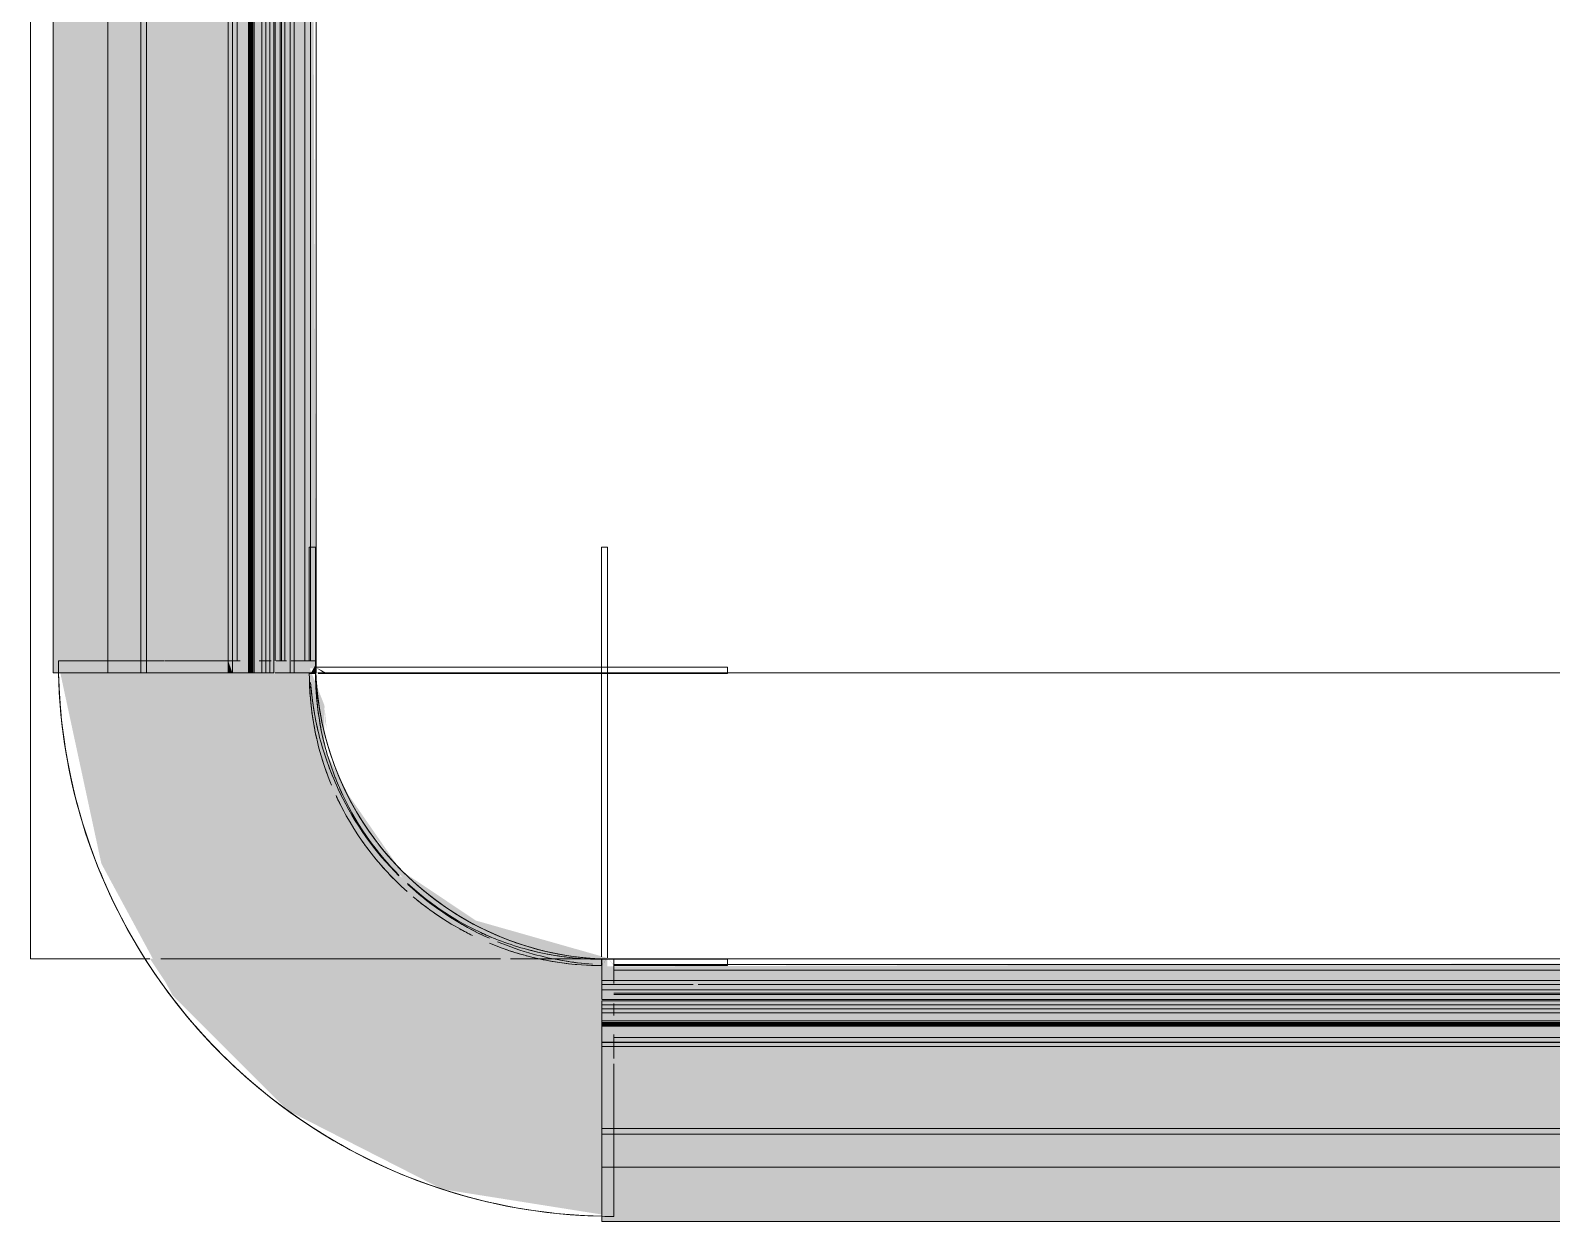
# Model space of a CAD drawing. Header units: millimetres. Extents: x -22227 to 20164, y 15335 to 61747.
# Drawn here: x -14608.5 to -14342.4, y 57720.1 to 57928.5 of the extents above; entities that cross this region are included whole.
import ezdxf

# ---------------------------------------------------------------- set-up
doc = ezdxf.new("R2010")
doc.units = ezdxf.units.MM
doc.layers.add('A-GENM', color=7, linetype='Continuous', lineweight=5)
doc.layers.add('A-WALL', color=7, linetype='Continuous', lineweight=9)

# ---------------------------------------------------------------- blocks, each defined once
blk = doc.blocks.new('AK-SGS-M3-A_rvt-1-MẶT BẰNG BỐ TRÍ THIẾT BỊ')
at = {"layer": 'A-WALL', "color": 253, "true_color": 0xaaaaaa}
for p, q in [((-14608.52, 58116.94), (-14608.52, 57816.08)), ((-14608.52, 57816.08), (-14608.52, 57766.08)), ((-14008.91, 57816.08), (-14558.2, 57816.08)), ((-14608.52, 57766.08), (-14587.62, 57766.08))]:
    blk.add_line(p, q, dxfattribs=at)
at = {"layer": 'A-WALL', "color": 254, "true_color": 0xcccccc}
for p, q in [((-14608.52, 58116.94), (-14608.52, 57816.08)), ((-14608.52, 57766.08), (-14608.52, 57816.08)), ((-14080.59, 57816.08), (-14486.52, 57816.08)), ((-14608.52, 57766.08), (-14587.62, 57766.08))]:
    blk.add_line(p, q, dxfattribs=at)
at = {"layer": 'A-WALL', "color": 254, "true_color": 0xd6d6d6}
for p, q in [((-14558.52, 57817.67), (-14558.52, 58070.84)), ((-14506.92, 57766.08), (-14060.19, 57766.08))]:
    blk.add_line(p, q, dxfattribs=at)
at = {"layer": 'A-WALL', "color": 254, "true_color": 0xeaeaea}
for p, q in [((-14558.52, 57817.67), (-14558.52, 58070.84)), ((-14506.92, 57766.08), (-14060.19, 57766.08))]:
    blk.add_line(p, q, dxfattribs=at)
at = {"layer": 'A-WALL', "color": 254, "true_color": 0xdadada}
for p, q in [((-14508.28, 57816.08), (-14558.2, 57816.08)), ((-14493.07, 57816.08), (-14507.52, 57816.08)), ((-14486.52, 57816.08), (-14491.67, 57816.08))]:
    blk.add_line(p, q, dxfattribs=at)
at = {"layer": 'A-WALL', "color": 9, "true_color": 0xc6c6c6}
for p, q in [((-14585.7, 57766.08), (-14526.25, 57766.08)), ((-14524.52, 57766.08), (-14508.52, 57766.08))]:
    blk.add_line(p, q, dxfattribs=at)
at = {"layer": 'A-WALL', "color": 254, "true_color": 0xe2e2e2}
for p, q in [((-14585.7, 57766.08), (-14569.97, 57766.08)), ((-14569.27, 57766.08), (-14564.54, 57766.08)), ((-14564, 57766.08), (-14557.75, 57766.08)), ((-14556.2, 57766.08), (-14553.89, 57766.08)), ((-14551.29, 57766.08), (-14541.73, 57766.08)), ((-14541.51, 57766.08), (-14538.95, 57766.08)), ((-14537.74, 57766.08), (-14527.82, 57766.08)), ((-14519.82, 57766.08), (-14514.65, 57766.08))]:
    blk.add_line(p, q, dxfattribs=at)
at = {"layer": 'A-WALL', "color": 254, "true_color": 0xe7e7e7}
blk.add_line((-14514.05, 57766.08), (-14511.95, 57766.08), dxfattribs=at)
blk = doc.blocks.new('AK_BoGocTrong - Thanh nhôm C có chân-1883604-MẶT BẰNG BỐ TRÍ THIẾT BỊ')
at = {"layer": 'A-GENM', "true_color": 0xf0f0f0, "transparency": 33554534}
for points in [[(0, -449.93), (45, -448.33), (43.4, 0), (0, 0), (0, -7.78), (0, -447.83)], [(31.35, -446.04), (32.79, -449.93), (34.85, -449.93), (33.55, 0), (31.35, 0), (31.35, -427.34)], [(35.15, -449.93), (38.61, -449.93), (37.82, 0), (35.15, 0), (35.15, -447.83)]]:
    blk.add_hatch(color=7, dxfattribs=at).paths.add_polyline_path(points)
at = {"layer": 'A-GENM', "color": 9, "true_color": 0xc6c6c6}
blk.add_line((0, -449.93), (0, 0), dxfattribs=at)
at = {"layer": 'A-GENM', "color": 254, "true_color": 0xe6e6e6}
for p, q in [((9.54, 0), (2.08, 0)), ((11.71, 0), (9.54, 0)), ((16.21, 0), (13.7, 0)), ((22.64, 0), (16.38, 0)), ((30.79, 0), (24.41, 0)), ((43.62, 0), (41.34, 0)), ((34.5, -2.1), (34.5, -447.83)), ((45, -2.1), (45, -16.84)), ((45, -2.1), (45, -16.84)), ((45, -18.18), (45, -22)), ((45, -18.18), (45, -22))]:
    blk.add_line(p, q, dxfattribs=at)
at = {"layer": 'A-GENM', "color": 254, "true_color": 0xe0e0e0}
for p, q in [((2.1, 0), (11.65, 0)), ((13.69, 0), (22.5, 0)), ((24.39, 0), (27.59, 0)), ((28.53, 0), (30.72, 0)), ((36.04, 0), (38.06, 0)), ((9.54, -2.1), (9.54, -447.83)), ((30.61, -2.1), (30.61, -447.83)), ((31.35, -2.1), (31.35, -447.83)), ((35.15, -2.1), (35.15, -447.83)), ((38.61, -447.83), (38.61, -2.1)), ((45, -16.84), (45, -2.1)), ((45, -22), (45, -18.18)), ((45, -22), (45, -427.93)), ((45, -22), (45, -427.93))]:
    blk.add_line(p, q, dxfattribs=at)
at = {"layer": 'A-GENM', "color": 254, "true_color": 0xeaeaea}
for p, q in [((9.54, 0), (9.54, -2.1)), ((30.61, 0), (31.35, 0)), ((30.61, 0), (30.61, -2.1)), ((31.35, 0), (31.35, -2.1)), ((34.83, 0), (35.15, 0)), ((35.15, 0), (35.15, -2.1)), ((35.74, 0), (37.91, 0)), ((38.14, 0), (35.74, 0)), ((38.61, -2.1), (38.61, 0)), ((45, 0), (46, 0)), ((34.17, -447.83), (34.17, -2.1)), ((37.91, -2.1), (37.91, -447.83))]:
    blk.add_line(p, q, dxfattribs=at)
at = {"layer": 'A-GENM', "color": 7, "true_color": 0xeeeeee}
for p, q in [((34.85, 0), (34.17, 0)), ((34.85, 0), (34.85, -2.1)), ((46, 0), (44.82, 0))]:
    blk.add_line(p, q, dxfattribs=at)
at = {"layer": 'A-GENM', "color": 7, "true_color": 0xededed}
for p, q in [((34.17, -2.1), (34.17, 0)), ((37.91, 0), (37.91, -2.1)), ((45, 0), (46, 0)), ((46, 0), (45, 0))]:
    blk.add_line(p, q, dxfattribs=at)
at = {"layer": 'A-GENM', "color": 7, "true_color": 0xececec}
for p, q in [((34.5, 0), (34.83, 0)), ((34.5, 0), (34.5, -2.1)), ((37.91, 0), (35.74, 0)), ((38.61, 0), (37.91, 0)), ((34.85, -2.1), (34.85, -447.83))]:
    blk.add_line(p, q, dxfattribs=at)
at = {"layer": 'A-GENM', "color": 254, "true_color": 0xd6d6d6}
for p, q in [((41.7, 0), (45, 0)), ((45, -427.93), (45, -22))]:
    blk.add_line(p, q, dxfattribs=at)
at = {"layer": 'A-GENM', "color": 254, "true_color": 0xe7e7e7}
blk.add_line((46, -1.6), (46, -448.33), dxfattribs=at)
blk.add_line((46, -1.6), (46, -448.33), dxfattribs=at)
at = {"layer": 'A-GENM', "color": 254, "true_color": 0xe2e2e2}
blk.add_line((46, -1.6), (46, -448.33), dxfattribs=at)
blk = doc.blocks.new('AK_BoGocTrongTran - Thanh nhôm C có chân-1883607-MẶT BẰNG BỐ TRÍ THIẾT BỊ')
at = {"layer": 'A-GENM', "true_color": 0xf0f0f0, "transparency": 33554534}
for points in [[(0, -449.93), (9.54, -449.93), (9.54, 0), (0, 0), (0, -378.49)], [(9.54, -449.93), (46, -449.13), (44.65, 0), (9.54, 0), (9.54, -378.49)], [(30.61, -449.93), (34.17, -449.93), (34.17, 0), (30.61, 0), (30.61, -378.49)], [(34.5, -449.93), (37.91, -449.93), (37.91, 0), (34.5, 0), (34.5, -378.49)]]:
    blk.add_hatch(color=7, dxfattribs=at).paths.add_polyline_path(points)
at = {"layer": 'A-GENM', "color": 253, "true_color": 0xaaaaaa}
for p, q in [((0, 0), (9.54, 0)), ((0, 0), (0, -449.93)), ((30.6, 0), (9.54, 0)), ((9.54, -449.93), (9.54, 0)), ((30.61, 0), (34.17, 0)), ((30.61, -449.93), (30.61, 0)), ((34.17, 0), (34.85, 0)), ((34.17, 0), (34.17, -449.93)), ((34.85, 0), (37.91, 0)), ((34.85, -449.93), (34.85, 0)), ((37.91, 0), (38.61, 0)), ((37.91, -449.93), (37.91, 0)), ((38.61, 0), (38.61, -449.93)), ((44.82, 0), (38.86, 0)), ((46, -449.93), (46, 0)), ((46, -447.45), (46, 0)), ((46, -447.45), (46, 0))]:
    blk.add_line(p, q, dxfattribs=at)
at = {"layer": 'A-GENM', "color": 9, "true_color": 0xc6c6c6}
for p, q in [((0, 0), (22.5, 0)), ((22.75, 0), (27.59, 0)), ((28.53, 0), (30.72, 0)), ((30.61, 0), (31.35, 0)), ((34.31, 0), (30.79, 0)), ((34.17, 0), (31.35, 0)), ((31.35, -449.93), (31.35, 0)), ((34.5, -449.93), (34.5, 0)), ((34.83, 0), (35.15, 0)), ((37.91, 0), (35.15, 0)), ((35.15, -449.93), (35.15, 0)), ((38.14, 0), (35.74, 0)), ((45, -447.83), (45, -2.1)), ((45, -447.83), (45, -2.1))]:
    blk.add_line(p, q, dxfattribs=at)
at = {"layer": 'A-GENM', "color": 254, "true_color": 0xd6d6d6}
for p, q in [((34.5, 0), (34.83, 0)), ((41.7, 0), (43.47, 0)), ((43.47, 0), (45, 0)), ((46, 0), (44.82, 0)), ((46, 0), (45, 0)), ((45, 0), (46, 0)), ((46, -449.93), (46, 0)), ((45, -2.1), (45, -447.83))]:
    blk.add_line(p, q, dxfattribs=at)
at = {"layer": 'A-GENM', "color": 254, "true_color": 0xe0e0e0}
for p, q in [((36.04, 0), (38.06, 0)), ((46, 0), (45, 0))]:
    blk.add_line(p, q, dxfattribs=at)
blk = doc.blocks.new('AK_NepV - AK_NepV-1883606-MẶT BẰNG BỐ TRÍ THIẾT BỊ')
at = {"layer": 'A-GENM', "color": 254, "true_color": 0xe6e6e6}
for p, q in [((-29.7, 449.93), (-28.7, 449.93)), ((-29.7, 449.93), (-29.7, 447.83)), ((-28.7, 449.93), (-22.5, 449.93)), ((-28.7, 449.93), (-28.7, 447.83)), ((-20.75, 449.93), (-17.64, 449.93)), ((-16.69, 449.93), (-14.39, 449.93)), ((-6.15, 449.93), (-5.29, 449.93)), ((-6.15, 449.91), (-6.15, 447.83)), ((-4.47, 449.93), (-4.47, 447.83)), ((-2.83, 449.93), (-2.83, 447.83)), ((-7.78, 447.83), (-7.78, 2.1)), ((-5.04, 447.83), (-5.04, 2.1)), ((-3.54, 447.83), (-3.54, 433.95)), ((-1, 447.83), (-1, 2.1)), ((-3.54, 433.09), (-3.54, 2.1))]:
    blk.add_line(p, q, dxfattribs=at)
at = {"layer": 'A-GENM', "color": 7, "true_color": 0xededed}
for p, q in [((-22.5, 449.93), (-28.7, 449.93)), ((-17.64, 449.93), (-20.75, 449.93)), ((-14.39, 449.93), (-16.69, 449.93)), ((-13.62, 449.93), (-13.62, 447.83)), ((-3.54, 449.93), (-3.54, 447.83))]:
    blk.add_line(p, q, dxfattribs=at)
at = {"layer": 'A-GENM', "color": 7, "true_color": 0xf0f0f0}
for p, q in [((-12.8, 449.93), (-13.62, 449.93)), ((-10.31, 449.93), (-10.31, 447.83)), ((-12.8, 447.83), (-12.8, 216.1)), ((-10.69, 447.83), (-10.69, 2.1)), ((-8.49, 447.83), (-8.49, 2.1))]:
    blk.add_line(p, q, dxfattribs=at)
at = {"layer": 'A-GENM', "color": 7, "true_color": 0xf1f1f1}
for p, q in [((-10.69, 449.93), (-10.69, 447.83)), ((-10.31, 449.93), (-8.49, 449.93)), ((-9.9, 449.93), (-9.9, 447.83)), ((-8.49, 449.93), (-8.49, 447.83)), ((-10.31, 447.83), (-10.31, 2.1)), ((-9.9, 447.83), (-9.9, 71.44))]:
    blk.add_line(p, q, dxfattribs=at)
at = {"layer": 'A-GENM', "color": 7, "true_color": 0xeeeeee}
for p, q in [((-10.39, 449.93), (-10.39, 447.83)), ((-4.47, 449.93), (-5.04, 449.93))]:
    blk.add_line(p, q, dxfattribs=at)
at = {"layer": 'A-GENM', "color": 7, "true_color": 0xececec}
for p, q in [((-7.78, 449.93), (-7.78, 447.83)), ((-10.39, 447.83), (-10.39, 2.1)), ((0, 447.83), (0, 433.09)), ((0, 431.75), (0, 427.93))]:
    blk.add_line(p, q, dxfattribs=at)
at = {"layer": 'A-GENM', "color": 254, "true_color": 0xeaeaea}
for p, q in [((-5.29, 449.93), (-4.47, 449.93)), ((-2.83, 449.93), (-1, 449.93)), ((-1, 449.93), (0, 449.93)), ((-13.62, 447.83), (-13.62, 2.1)), ((0, 427.93), (0, 22))]:
    blk.add_line(p, q, dxfattribs=at)
at = {"layer": 'A-GENM', "color": 254, "true_color": 0xd6d6d6}
for p, q in [((-29.7, 447.83), (-29.7, 2.1)), ((-28.7, 447.83), (-28.7, 2.1)), ((-6.15, 447.83), (-6.15, 2.1)), ((-5.29, 447.83), (-5.29, 2.1)), ((-4.47, 447.83), (-4.47, 2.1)), ((-2.83, 447.83), (-2.83, 2.1)), ((-1, 447.83), (-1, 2.1))]:
    blk.add_line(p, q, dxfattribs=at)
at = {"layer": 'A-GENM', "color": 7, "true_color": 0xf3f3f3}
for p, q in [((0, 433.09), (0, 447.83)), ((0, 427.93), (0, 431.75))]:
    blk.add_line(p, q, dxfattribs=at)
at = {"layer": 'A-GENM', "color": 7, "true_color": 0xf2f2f2}
blk.add_line((0, 22), (0, 427.93), dxfattribs=at)
blk = doc.blocks.new('AK_ThanhNoiGocVuong - Thanh nhôm trục góc ngoài-1881820-MẶT BẰNG BỐ TRÍ THIẾT BỊ')
at = {"layer": 'A-GENM', "true_color": 0xf0f0f0, "transparency": 33554534}
for points in [[(51.1, 0.03), (49.78, 1.1), (51.1, 0)], [(51.1, 0), (50, 0), (44.3, -21.96), (35.36, -35.36), (17.96, -46.43), (24.64, -43.81), (38.54, -32.53), (47.25, -19.33), (50.97, -0.67)], [(0, -47.9), (-1.1, -50), (0, -48.46)]]:
    blk.add_hatch(color=7, dxfattribs=at).paths.add_polyline_path(points)
at = {"layer": 'A-GENM', "color": 253, "true_color": 0xaaaaaa}
for p, q in [((-1.1, 22.1), (-1.1, -49.78)), ((0, 22.1), (-1.1, 22.1)), ((0, -49.56), (0, 22.1)), ((49.78, 1.1), (-22.1, 1.1)), ((-22.1, 1.1), (-22.1, 0)), ((-22.1, 0), (49.56, 0))]:
    blk.add_line(p, q, dxfattribs=at)
at = {"layer": 'A-GENM', "color": 254, "true_color": 0xdcdcdc}
for p, q in [((-1.1, 1.1), (-1.1, 22.1)), ((-1.1, 22.1), (0, 22.1)), ((-22.1, 0), (-22.1, 1.1)), ((-22.1, 1.1), (-1.1, 1.1)), ((-1.1, 0), (-20.59, 0)), ((-1.1, -49.78), (-1.1, 0.32))]:
    blk.add_line(p, q, dxfattribs=at)
at = {"layer": 'A-GENM', "color": 254, "true_color": 0xe8e8e8}
for p, q in [((0, 22.1), (0, 1.1)), ((-0.1, 1.1), (49.78, 1.1)), ((49.56, 0), (-0.1, 0)), ((0, 0.34), (0, -48.8))]:
    blk.add_line(p, q, dxfattribs=at)
at = {"layer": 'A-GENM', "color": 254, "true_color": 0xd6d6d6}
for p, q in [((51.1, 22.1), (50, 22.1)), ((50, 22.1), (50, 2.2)), ((51.1, 2.2), (51.1, 22.1)), ((51.1, 0), (50, 0)), ((-2.2, -50), (-22.1, -50)), ((-22.1, -50), (-22.1, -51.1)), ((0, -50), (0, -51.1)), ((-20.59, -51.1), (-2.2, -51.1))]:
    blk.add_line(p, q, dxfattribs=at)
at = {"layer": 'A-GENM', "color": 7, "true_color": 0xf2f2f2}
for p, q in [((50, 2.2), (50, 22.1)), ((50, 22.1), (51.1, 22.1))]:
    blk.add_line(p, q, dxfattribs=at)
at = {"layer": 'A-GENM', "color": 7, "true_color": 0xf6f6f6}
blk.add_line((51.1, 22.1), (51.1, 2.2), dxfattribs=at)
at = {"layer": 'A-GENM', "color": 254, "true_color": 0xe6e6e6}
blk.add_line((-20.59, 0), (-22.1, 0), dxfattribs=at)
at = {"layer": 'A-GENM', "color": 7, "true_color": 0xf4f4f4}
for p, q in [((50, 0), (51.1, 0)), ((0, -51.1), (0, -50))]:
    blk.add_line(p, q, dxfattribs=at)
at = {"layer": 'A-GENM', "color": 7, "true_color": 0xf3f3f3}
for p, q in [((-22.1, -51.1), (-22.1, -50)), ((-22.1, -50), (-2.2, -50))]:
    blk.add_line(p, q, dxfattribs=at)
at = {"layer": 'A-GENM', "color": 9, "true_color": 0xc6c6c6}
blk.add_line((-22.1, -51.1), (-20.59, -51.1), dxfattribs=at)
at = {"layer": 'A-GENM', "color": 7, "true_color": 0xf7f7f7}
blk.add_line((-2.2, -51.1), (-22.1, -51.1), dxfattribs=at)
at = {"layer": 'A-GENM', "color": 9, "true_color": 0xc6c6c6}
for radius, start, end in [(50, 348.4507, 0), (51.1, 337.5, 344.5167), (50, 317.2636, 337.2732), (51.1, 319.8885, 333.0841), (51.1, 294.7114, 318.2996), (51.1, 285.5016, 292.5), (50, 270, 281.4944)]:
    blk.add_arc((0, 0), radius, start, end, dxfattribs=at)
at = {"layer": 'A-GENM', "color": 254, "true_color": 0xd6d6d6}
for start, end in [(344.5167, 0), (270, 285.5016)]:
    blk.add_arc((0, 0), 51.1, start, end, dxfattribs=at)
at = {"layer": 'A-GENM', "color": 254, "true_color": 0xe6e6e6}
blk.add_arc((0, 0), 51.1, 349.6623, 0, dxfattribs=at)
at = {"layer": 'A-GENM', "color": 7, "true_color": 0xf0f0f0}
for start, end in [(350.3081, 359.1196), (325.6797, 328.617), (317.6008, 325.1927), (270, 279.6919)]:
    blk.add_arc((0, 0), 50, start, end, dxfattribs=at)
at = {"layer": 'A-GENM', "color": 253, "true_color": 0xaaaaaa}
for start, end in [(337.5, 348.4507), (293.8944, 315), (281.4944, 291.3819)]:
    blk.add_arc((0, 0), 50, start, end, dxfattribs=at)
at = {"layer": 'A-GENM', "color": 7, "true_color": 0xededed}
for radius, start, end in [(50, 345.2897, 350.3081), (51.1, 345.0845, 349.6623), (50, 335.0287, 338.2517), (51.1, 330.9893, 333.7913), (51.1, 324.0319, 329.8124), (51.1, 320.6167, 323.4281), (51.1, 304.7731, 315), (50, 305.6903, 313.4709), (51.1, 294.9713, 300), (51.1, 271.1024, 283.012), (50, 279.6919, 284.5061)]:
    blk.add_arc((0, 0), radius, start, end, dxfattribs=at)
at = {"layer": 'A-GENM', "color": 254, "true_color": 0xe8e8e8}
for radius, start, end in [(51.1, 339.9713, 344.4638), (50, 291.1317, 294.9713), (51.1, 286.7359, 290.0287)]:
    blk.add_arc((0, 0), radius, start, end, dxfattribs=at)
blk = doc.blocks.new('AK_BoGocTrongTran - Thanh nhôm C có chân-V41-MẶT BẰNG BỐ TRÍ THIẾT BỊ')
at = {"layer": 'A-GENM', "true_color": 0xf0f0f0, "transparency": 33554534}
for points in [[(9.54, -300.86), (9.54, 0), (0, 0), (0, -300.86)], [(9.54, -300.86), (46, -300.06), (44.82, 0), (9.54, 0), (9.54, -280.37)], [(30.61, -300.86), (34.17, -300.86), (34.17, 0), (30.61, 0), (30.61, -280.37)], [(34.5, -300.86), (37.91, -300.86), (37.91, 0), (34.5, 0), (34.5, -280.37)], [(34.17, -300.86), (34.85, -300.86), (34.17, -280.37)], [(37.91, -300.86), (38.61, -300.86), (37.91, -280.37)]]:
    blk.add_hatch(color=7, dxfattribs=at).paths.add_polyline_path(points)
at = {"layer": 'A-GENM', "color": 253, "true_color": 0xaaaaaa}
for p, q in [((0, 0), (9.54, 0)), ((0, 0), (0, -300.86)), ((9.54, -300.86), (9.54, 0)), ((30.61, -300.86), (30.61, -46.1)), ((34.17, -46.1), (34.17, -300.86)), ((34.85, -300.86), (34.85, -46.1)), ((37.91, -300.86), (37.91, -46.1)), ((38.61, -46.1), (38.61, -300.86)), ((46, -300.86), (46, -46.1)), ((46, -300.86), (46, -46.1)), ((46, -300.86), (46, -46.1)), ((9.54, -300.86), (0, -300.86)), ((9.54, -300.86), (30.6, -300.86)), ((34.17, -300.86), (30.61, -300.86)), ((34.85, -300.86), (34.17, -300.86)), ((37.91, -300.86), (34.85, -300.86)), ((38.61, -300.86), (37.91, -300.86)), ((40.64, -300.86), (44.82, -300.86))]:
    blk.add_line(p, q, dxfattribs=at)
at = {"layer": 'A-GENM', "color": 254, "true_color": 0xd6d6d6}
for p, q in [((0, 0), (30.72, 0)), ((30.61, 0), (31.35, 0)), ((34.31, 0), (30.79, 0)), ((34.17, 0), (31.35, 0)), ((31.35, -46.1), (31.35, 0)), ((34.5, -46.1), (34.5, 0)), ((34.83, 0), (35.15, 0)), ((37.91, 0), (35.15, 0)), ((35.15, -46.1), (35.15, 0)), ((38.14, 0), (35.74, 0)), ((38.97, 0), (40.83, 0)), ((41.7, 0), (45, 0)), ((46, 0), (45, 0)), ((45, -46.1), (45, 0)), ((45, 0), (46, 0)), ((45, -46.1), (45, 0)), ((45, -46.1), (45, -298.76)), ((46, -300.86), (46, -46.1)), ((34.83, -300.86), (34.5, -300.86)), ((43.47, -300.86), (41.7, -300.86)), ((44.82, -300.86), (46, -300.86)), ((45, -300.86), (46, -300.86)), ((46, -300.86), (45, -300.86))]:
    blk.add_line(p, q, dxfattribs=at)
at = {"layer": 'A-GENM', "color": 9, "true_color": 0xc6c6c6}
for p, q in [((30.6, 0), (9.54, 0)), ((30.61, 0), (34.17, 0)), ((30.61, -46.1), (30.61, 0)), ((34.17, 0), (34.85, 0)), ((34.17, 0), (34.17, -46.1)), ((34.85, 0), (37.91, 0)), ((34.85, -46.1), (34.85, 0)), ((37.91, 0), (38.61, 0)), ((37.91, -46.1), (37.91, 0)), ((38.61, 0), (38.61, -46.1)), ((46, 0), (40.64, 0)), ((46, -46.1), (46, 0)), ((46, -46.1), (46, 0)), ((46, -46.1), (46, 0)), ((31.35, -300.86), (31.35, -46.1)), ((34.5, -300.86), (34.5, -46.1)), ((35.15, -300.86), (35.15, -46.1)), ((45, -298.76), (45, -46.1)), ((45, -298.76), (45, -46.1)), ((22.5, -300.86), (0, -300.86)), ((30.72, -300.86), (22.69, -300.86)), ((31.35, -300.86), (30.61, -300.86)), ((30.79, -300.86), (34.31, -300.86)), ((31.35, -300.86), (34.17, -300.86)), ((35.15, -300.86), (34.83, -300.86)), ((35.15, -300.86), (37.91, -300.86)), ((35.74, -300.86), (38.14, -300.86))]:
    blk.add_line(p, q, dxfattribs=at)
at = {"layer": 'A-GENM', "color": 254, "true_color": 0xe0e0e0}
for p, q in [((31.82, 0), (34.43, 0)), ((34.5, 0), (34.83, 0)), ((36.04, 0), (38.06, 0)), ((46, 0), (45, 0)), ((45, 0), (45, -46.1)), ((46, -46.1), (46, 0)), ((38.06, -300.86), (36.04, -300.86)), ((40.83, -300.86), (38.97, -300.86)), ((45, -300.86), (43.47, -300.86)), ((45, -300.86), (46, -300.86))]:
    blk.add_line(p, q, dxfattribs=at)
blk = doc.blocks.new('AK_BoGocTrong - Thanh nhôm C có chân-V42-MẶT BẰNG BỐ TRÍ THIẾT BỊ')
at = {"layer": 'A-GENM', "true_color": 0xf0f0f0, "transparency": 33554534}
for points in [[(12.34, -300.86), (45, -299.26), (43.19, -298.76), (38.61, -298.76), (40.52, -46.1), (45, -46.1), (43.37, 0), (0, -0.1), (1.78, -46.1), (30.61, -48.01), (30.11, -298.76), (0.9, -298.76), (2.08, -300.86), (12.29, -300.86)], [(34.5, -300.86), (34.85, -300.86), (34.17, 0), (31.35, -1.12), (32.82, -300.86), (34.17, -300.86)], [(37.43, -300.86), (38.61, -300.86), (37.91, 0), (35.15, -0.83), (35.74, -300.86)], [(30.61, -300.86), (31.35, -300.86), (30.61, -298.76)], [(45.9, -300.86), (46, -299.26), (45.09, -300.86)], [(45.9, -300.86), (46, -299.26), (45.09, -300.86)]]:
    blk.add_hatch(color=7, dxfattribs=at).paths.add_polyline_path(points)
h = blk.add_hatch(color=7, dxfattribs=at)
h.paths.add_polyline_path([(1.23, -300.86), (0.9, -298.76), (30.61, -298.76), (29.45, -46.1), (0, -46.1), (0.9, -300.86)])
h.paths.add_polyline_path([(38.92, -298.76), (44.8, -297.34), (43.37, -46.1), (38.61, -46.1), (38.61, -298.76)])
at = {"layer": 'A-GENM', "color": 7, "true_color": 0xececec}
for p, q in [((0, 0), (22.5, 0)), ((9.54, 0), (9.54, -2.07)), ((22.5, 0), (30.72, 0)), ((38.97, 0), (40.83, 0)), ((41.7, 0), (45, 0)), ((45, 0), (46, 0)), ((30.61, -1.18), (30.61, -12.64)), ((31.35, -1.12), (31.35, -13.21)), ((35.15, -0.83), (35.15, -16.16)), ((38.61, -20.7), (38.61, -2.23)), ((9.54, -6.38), (9.54, -14.56)), ((9.54, -15.61), (9.54, -33.88)), ((30.61, -16.07), (30.61, -25.69)), ((31.35, -16.71), (31.35, -24.6)), ((35.15, -20.8), (35.15, -45.8)), ((38.61, -46.1), (38.61, -23.35)), ((30.61, -27.58), (30.61, -36.5)), ((31.35, -26.98), (31.35, -46.1)), ((45, -34.41), (45, -42.37)), ((45, -34.41), (45, -42.37)), ((9.54, -35.23), (9.54, -39.33)), ((30.61, -37.22), (30.61, -46.1)), ((46, -36.56), (46, -46.1)), ((46, -36.56), (46, -46.1)), ((9.54, -39.82), (9.54, -42.74)), ((34.17, -298.76), (34.17, -46.1)), ((37.91, -46.1), (37.91, -298.76)), ((9.54, -298.76), (9.54, -300.86)), ((30.61, -298.76), (30.61, -300.86)), ((31.35, -298.76), (31.35, -300.86)), ((35.15, -298.76), (35.15, -300.86)), ((38.61, -300.86), (38.61, -298.76)), ((45, -300.86), (43.47, -300.86))]:
    blk.add_line(p, q, dxfattribs=at)
at = {"layer": 'A-GENM', "color": 7, "true_color": 0xededed}
for p, q in [((9.54, 0), (0, 0)), ((16.21, 0), (9.54, 0)), ((30.79, 0), (16.38, 0)), ((31.82, 0), (34.43, 0)), ((36.04, 0), (38.06, 0)), ((43.73, 0), (40.64, 0)), ((45, 0), (46, 0)), ((46, 0), (45, 0)), ((34.5, -0.88), (34.5, -15.65)), ((35.15, -16.16), (35.15, -18.75)), ((34.5, -19.77), (34.5, -44.94)), ((34.85, -46.1), (34.85, -298.76)), ((34.5, -298.76), (34.5, -300.86)), ((11.65, -300.86), (2.1, -300.86)), ((22.27, -300.86), (13.73, -300.86)), ((30.72, -300.86), (24.43, -300.86)), ((40.83, -300.86), (38.97, -300.86)), ((41.34, -300.86), (43.63, -300.86))]:
    blk.add_line(p, q, dxfattribs=at)
at = {"layer": 'A-GENM', "color": 254, "true_color": 0xe2e2e2}
for p, q in [((0, -2.26), (0, 0)), ((45, -278.86), (45, -46.1)), ((46, -46.1), (46, -299.26))]:
    blk.add_line(p, q, dxfattribs=at)
at = {"layer": 'A-GENM', "color": 7, "true_color": 0xeeeeee}
for p, q in [((30.61, 0), (31.35, 0)), ((34.17, 0), (31.82, 0)), ((31.82, 0), (34.17, 0)), ((34.31, 0), (32.03, 0)), ((34.85, 0), (34.17, 0)), ((34.5, 0), (34.83, 0)), ((34.83, 0), (35.15, 0)), ((37.91, 0), (35.74, 0)), ((35.74, 0), (37.91, 0)), ((38.14, 0), (35.74, 0)), ((38.61, 0), (37.91, 0)), ((46, 0), (44.82, 0)), ((34.17, -15.4), (34.17, -0.9)), ((34.85, -0.85), (34.85, -15.93)), ((37.91, -2.44), (37.91, -19.18)), ((34.17, -17.47), (34.17, -15.4)), ((34.5, -15.65), (34.5, -17.9)), ((34.85, -15.93), (34.85, -18.36)), ((34.17, -44.29), (34.17, -20.76)), ((34.85, -20.1), (34.85, -45.66)), ((37.91, -19.18), (37.91, -21.54)), ((37.91, -22.67), (37.91, -46.1)), ((34.17, -300.86), (34.17, -298.76)), ((34.85, -298.76), (34.85, -300.86)), ((37.91, -298.76), (37.91, -300.86)), ((2.08, -300.86), (9.54, -300.86)), ((9.54, -300.86), (11.71, -300.86)), ((13.74, -300.86), (16.21, -300.86)), ((16.38, -300.86), (22.38, -300.86)), ((24.45, -300.86), (30.79, -300.86)), ((31.35, -300.86), (30.61, -300.86)), ((34.17, -300.86), (34.85, -300.86)), ((34.83, -300.86), (34.5, -300.86)), ((35.15, -300.86), (34.83, -300.86)), ((37.91, -300.86), (35.74, -300.86)), ((35.74, -300.86), (37.91, -300.86)), ((35.74, -300.86), (38.14, -300.86)), ((38.06, -300.86), (36.04, -300.86)), ((37.91, -300.86), (38.61, -300.86)), ((40.64, -300.86), (41.34, -300.86)), ((44.82, -300.86), (46, -300.86)), ((46, -300.86), (45, -300.86)), ((45, -300.86), (46, -300.86)), ((46, -300.86), (45, -300.86))]:
    blk.add_line(p, q, dxfattribs=at)
at = {"layer": 'A-GENM', "color": 254, "true_color": 0xeaeaea}
for p, q in [((45, 0), (45, -34.41)), ((45, 0), (45, -34.41)), ((46, 0), (46, -36.56)), ((46, 0), (46, -36.56)), ((45, -42.37), (45, -34.41)), ((46, -36.56), (46, -46.1)), ((45, -42.37), (45, -46.1)), ((45, -42.37), (45, -46.1)), ((34.5, -46.1), (34.5, -298.76)), ((45, -280.37), (45, -298.76)), ((45, -280.37), (45, -298.76)), ((43.47, -300.86), (41.7, -300.86))]:
    blk.add_line(p, q, dxfattribs=at)
at = {"layer": 'A-GENM', "color": 254, "true_color": 0xe7e7e7}
for p, q in [((45, -34.41), (45, 0)), ((46, 0), (46, -36.56)), ((0, -5.55), (0, -2.26)), ((0, -10.89), (0, -5.6)), ((0, -18.02), (0, -10.98)), ((0, -26.54), (0, -18.11)), ((0, -45.8), (0, -26.69)), ((45, -46.1), (45, -42.37)), ((9.54, -46.1), (9.54, -298.76)), ((30.61, -46.1), (30.61, -298.76)), ((31.35, -46.1), (31.35, -298.76)), ((35.15, -46.1), (35.15, -298.76)), ((38.61, -298.76), (38.61, -46.1)), ((45, -46.1), (45, -278.86)), ((45, -46.1), (45, -278.86)), ((46, -46.1), (46, -299.26)), ((46, -46.1), (46, -299.26)), ((45, -298.76), (45, -280.37))]:
    blk.add_line(p, q, dxfattribs=at)
at = {"layer": 'A-GENM', "color": 254, "true_color": 0xdadada}
blk.add_line((0, -300.86), (0, -46.1), dxfattribs=at)
blk = doc.blocks.new('AK_MiengBoGocNgoai - Miếng bo góc ngoài-V43-MẶT BẰNG BỐ TRÍ THIẾT BỊ')
at = {"layer": 'A-GENM', "true_color": 0xf0f0f0, "transparency": 33554534}
h = blk.add_hatch(color=7, dxfattribs=at)
h.paths.add_polyline_path([(45, 52.2), (0.65, 50.45), (-0.1, 36.54), (-0.1, -29), (7.31, -24.06), (28.39, -1.1), (40.24, 22.16), (44.67, 50.1)])
h.paths.add_polyline_path([(-3.85, 28.99), (-5.59, 28.04), (-3.91, 28.77)])
h.paths.add_polyline_path([(-39.81, 0.93), (-47.17, 0), (-52.2, -2.71), (-52.2, -45), (-50.1, -43.82), (-49.08, -0.92), (-41.62, 0.57)])
h = blk.add_hatch(color=7, dxfattribs=at)
h.paths.add_polyline_path([(1, 52.2), (-0.22, 51.1), (0.97, 52.04)])
h.paths.add_polyline_path([(-3.91, 30.55), (-5.7, 28.04), (-4.62, 29.49)])
h.paths.add_polyline_path([(-38.39, 1.75), (-44.66, 1.06), (-39.41, 1.54)])
h = blk.add_hatch(color=7, dxfattribs=at)
h.paths.add_polyline_path([(-0.1, 49.5), (-1.6, 44.18), (-1.06, 44.66)])
h.paths.add_polyline_path([(-1.77, 38.29), (-2.82, 35.85), (-2.1, 36.62)])
h.paths.add_polyline_path([(-13.55, 16.28), (-16.15, 13.64), (-13.39, 16.37)])
h.paths.add_polyline_path([(-3.92, 30.7), (-4.88, 30.87), (-5.7, 28.04)])
h.paths.add_polyline_path([(-40.23, 1.94), (-44.44, 1.54), (-41.65, 1.66)])
h = blk.add_hatch(color=7, dxfattribs=at)
h.paths.add_polyline_path([(-1.95, 40.18), (-3.25, 35.85), (-2.1, 39.45)])
h.paths.add_polyline_path([(-13.55, 16.28), (-31.82, 3.62), (-24.32, 8.18), (-13.64, 16.15)])
h = blk.add_hatch(color=7, dxfattribs=at)
h.paths.add_polyline_path([(-11.46, 17.47), (-24.34, 8.06), (-12.24, 16.3)])
h.paths.add_polyline_path([(-0.1, 5.91), (-1.6, 33.75), (-7.68, 23.13), (-17.69, 11.31), (-36.7, 0.62), (-45.42, -0.19), (-50.1, -2.71), (-50.1, -44.67), (-16.75, -37.49), (-0.1, -27.08), (-0.1, 5.12)])
at = {"layer": 'A-GENM', "color": 7, "true_color": 0xeeeeee}
for p, q in [((1.53, 52.2), (0, 52.2)), ((-52.2, 0), (-52.2, -1.53))]:
    blk.add_line(p, q, dxfattribs=at)
at = {"layer": 'A-GENM', "color": 254, "true_color": 0xeaeaea}
for p, q in [((0, 52.2), (1, 52.2)), ((9.84, 52.2), (7.75, 52.2)), ((-52.2, -2.26), (-52.2, -4.25)), ((-52.2, -15.12), (-52.2, -17.36)), ((-52.2, -17.42), (-52.2, -22.5)), ((-52.2, -23.42), (-52.2, -26.34)), ((-52.2, -26.41), (-52.2, -33.35)), ((-52.2, -34.31), (-52.2, -45))]:
    blk.add_line(p, q, dxfattribs=at)
at = {"layer": 'A-GENM', "color": 254, "true_color": 0xd6d6d6}
for p, q in [((1, 52.2), (4.2, 52.2)), ((15.17, 52.2), (17.34, 52.2)), ((18.32, 52.2), (22.45, 52.2)), ((23, 52.2), (26.31, 52.2)), ((26.35, 52.2), (33.34, 52.2)), ((33.61, 52.2), (36.27, 52.2)), ((36.32, 52.2), (45, 52.2))]:
    blk.add_line(p, q, dxfattribs=at)
at = {"layer": 'A-GENM', "color": 254, "true_color": 0xe6e6e6}
for p, q in [((4.23, 52.2), (2.26, 52.2)), ((17.32, 52.2), (15.12, 52.2)), ((22.5, 52.2), (18.32, 52.2)), ((26.3, 52.2), (23.35, 52.2)), ((33.35, 52.2), (26.34, 52.2)), ((36.27, 52.2), (34.23, 52.2)), ((45, 52.2), (36.32, 52.2))]:
    blk.add_line(p, q, dxfattribs=at)
at = {"layer": 'A-GENM', "color": 254, "true_color": 0xe0e0e0}
blk.add_line((7.83, 52.2), (9.84, 52.2), dxfattribs=at)
at = {"layer": 'A-GENM', "color": 7, "true_color": 0xececec}
for p, q in [((-52.2, -1), (-52.2, 0)), ((-52.2, -5.21), (-52.2, -6.03)), ((-52.2, -7.75), (-52.2, -9.86))]:
    blk.add_line(p, q, dxfattribs=at)
at = {"layer": 'A-GENM', "color": 254, "true_color": 0xe7e7e7}
for p, q in [((-52.2, -2.5), (-52.2, -1)), ((-52.2, -6.89), (-52.2, -5.07)), ((-52.2, -9.86), (-52.2, -7.83))]:
    blk.add_line(p, q, dxfattribs=at)
at = {"layer": 'A-GENM', "color": 254, "true_color": 0xe2e2e2}
for p, q in [((-52.2, -4.21), (-52.2, -2.5)), ((-52.2, -17.37), (-52.2, -15.17)), ((-52.2, -22.45), (-52.2, -17.43)), ((-52.2, -26.35), (-52.2, -23)), ((-52.2, -33.34), (-52.2, -26.41)), ((-52.2, -45), (-52.2, -33.61))]:
    blk.add_line(p, q, dxfattribs=at)
at = {"layer": 'A-GENM', "color": 254, "true_color": 0xe6e6e6}
blk.add_arc((-52.2, 52.2), 97.2, 358.7415, 0, dxfattribs=at)
at = {"layer": 'A-GENM', "color": 254, "true_color": 0xd6d6d6}
for start, end in [(358.7415, 0), (324, 358.7415), (302.6568, 323.6214)]:
    blk.add_arc((-52.2, 52.2), 97.2, start, end, dxfattribs=at)
at = {"layer": 'A-GENM', "color": 254, "true_color": 0xdadada}
for radius, start, end in [(52.2, 348.1165, 357.522), (53.2, 337.5, 344.6247), (52.2, 315, 337.5), (53.2, 295.6803, 315), (52.2, 272.478, 281.8835), (53.2, 285.2576, 289.9499), (97.2, 271.2585, 302.6568)]:
    blk.add_arc((-52.2, 52.2), radius, start, end, dxfattribs=at)
at = {"layer": 'A-GENM', "color": 9, "true_color": 0xc6c6c6}
blk.add_arc((-52.2, 52.2), 97.2, 302.6568, 358.7415, dxfattribs=at)
at = {"layer": 'A-GENM', "color": 254, "true_color": 0xe2e2e2}
for radius, start, end in [(53.2, 346.5192, 353.8883), (53.2, 317.3346, 334.4409), (53.2, 289.9499, 292.5), (53.2, 274.0557, 283.4808), (97.2, 288, 302.6568), (97.2, 271.2585, 288), (97.2, 270, 271.2585)]:
    blk.add_arc((-52.2, 52.2), radius, start, end, dxfattribs=at)
at = {"layer": 'A-GENM', "color": 254, "true_color": 0xcccccc}
for start, end in [(337.5, 348.1165), (281.8835, 315)]:
    blk.add_arc((-52.2, 52.2), 52.2, start, end, dxfattribs=at)
at = {"layer": 'A-GENM', "color": 254, "true_color": 0xe0e0e0}
blk.add_arc((-52.2, 52.2), 97.2, 323.6214, 324, dxfattribs=at)
at = {"layer": 'A-GENM', "color": 254, "true_color": 0xeaeaea}
blk.add_arc((-52.2, 52.2), 97.2, 270, 271.2585, dxfattribs=at)
blk = doc.blocks.new('AK_MiengBoGocNgoai - Miếng bo góc ngoài-V44-MẶT BẰNG BỐ TRÍ THIẾT BỊ')
at = {"layer": 'A-GENM', "true_color": 0xf0f0f0, "transparency": 33554534}
blk.add_hatch(color=7, dxfattribs=at).paths.add_polyline_path([(45, -52.2), (-0.24, -51.01), (-6.77, -28.04), (-15.29, -15.29), (-20.23, -10.27), (-36.7, -1.56), (-44.44, -1.54), (-52.2, 1.53), (-52.2, 45), (-16.75, 37.49), (6.39, 24.98), (26.44, 4.93), (40.24, -22.16), (44.67, -50.1)])
at = {"layer": 'A-GENM', "color": 9, "true_color": 0xc6c6c6}
for p, q in [((-52.2, 45), (-52.2, 26.41)), ((-52.2, 26.34), (-52.2, 17.42)), ((-52.2, 17.36), (-52.2, 15.12)), ((-52.2, 4.25), (-52.2, 0)), ((0, -52.2), (4.23, -52.2)), ((15.12, -52.2), (17.32, -52.2)), ((18.32, -52.2), (26.3, -52.2)), ((26.34, -52.2), (36.27, -52.2)), ((36.32, -52.2), (45, -52.2))]:
    blk.add_line(p, q, dxfattribs=at)
at = {"layer": 'A-GENM', "color": 254, "true_color": 0xd6d6d6}
for p, q in [((-52.2, 33.61), (-52.2, 45)), ((-52.2, 26.41), (-52.2, 33.34)), ((-52.2, 23), (-52.2, 26.35)), ((-52.2, 17.43), (-52.2, 22.45)), ((-52.2, 15.17), (-52.2, 17.37)), ((-52.2, 15.12), (-52.2, 13.18)), ((-52.2, 9.86), (-52.2, 7.75)), ((-52.2, 6.03), (-52.2, 5.21)), ((-52.2, 2.5), (-52.2, 4.21)), ((4.2, -52.2), (1, -52.2)), ((7.75, -52.2), (9.84, -52.2)), ((13.18, -52.2), (15.12, -52.2)), ((17.34, -52.2), (15.17, -52.2)), ((22.45, -52.2), (18.32, -52.2)), ((26.31, -52.2), (23, -52.2)), ((33.34, -52.2), (26.35, -52.2)), ((36.27, -52.2), (33.61, -52.2)), ((45, -52.2), (36.32, -52.2))]:
    blk.add_line(p, q, dxfattribs=at)
at = {"layer": 'A-GENM', "color": 254, "true_color": 0xe0e0e0}
for p, q in [((-52.2, 7.83), (-52.2, 9.86)), ((-52.2, 5.07), (-52.2, 6.89)), ((-52.2, 1), (-52.2, 2.5)), ((-52.2, 0), (-52.2, 1)), ((1, -52.2), (0, -52.2)), ((9.84, -52.2), (7.83, -52.2))]:
    blk.add_line(p, q, dxfattribs=at)
at = {"layer": 'A-GENM', "color": 253, "true_color": 0xaaaaaa, "flags": 128}
blk.add_lwpolyline([(0, -52.2), (-0.04, -50.11), (-0.17, -48.03), (-0.38, -45.95), (-0.67, -43.88), (-1.04, -41.83), (-1.5, -39.79), (-2.03, -37.77), (-2.65, -35.78), (-3.35, -33.81), (-4.12, -31.87), (-4.97, -29.97), (-5.9, -28.1), (-6.9, -26.26), (-7.97, -24.47), (-9.12, -22.73), (-10.33, -21.03), (-11.61, -19.38), (-12.96, -17.78), (-14.36, -16.24), (-15.83, -14.75), (-17.36, -13.33), (-18.94, -11.97), (-20.58, -10.67), (-22.26, -9.44), (-24, -8.28), (-25.78, -7.18), (-27.6, -6.16), (-29.46, -5.21), (-31.35, -4.34), (-33.28, -3.55), (-35.25, -2.83), (-37.23, -2.19), (-39.25, -1.63), (-41.28, -1.16), (-43.33, -0.76), (-45.39, -0.45), (-47.47, -0.22), (-49.55, -0.07), (-51.64, 0), (-52.2, 0)], dxfattribs=at)
at = {"layer": 'A-GENM', "color": 9, "true_color": 0xc6c6c6}
for radius, start, end in [(97.2, 88.7415, 90), (97.2, 1.2585, 88.7415), (53.2, 74.7424, 85.9443), (53.2, 64.3197, 70.0501), (53.2, 24.1779, 42.6654), (53.2, 4.0557, 15.3753), (97.2, 360, 1.2585)]:
    blk.add_arc((-52.2, -52.2), radius, start, end, dxfattribs=at)
at = {"layer": 'A-GENM', "color": 254, "true_color": 0xd6d6d6}
for start, end in [(88.7415, 90), (360, 1.2585)]:
    blk.add_arc((-52.2, -52.2), 97.2, start, end, dxfattribs=at)
at = {"layer": 'A-GENM', "color": 253, "true_color": 0xaaaaaa}
for radius, start, end in [(97.2, 1.2585, 88.7415), (52.2, 0.5663, 89.4337), (53.2, 70.0501, 74.7424), (53.2, 45, 64.3197), (53.2, 15.3753, 22.5)]:
    blk.add_arc((-52.2, -52.2), radius, start, end, dxfattribs=at)
blk = doc.blocks.new('AK_NepV - AK_NepV-V48-MẶT BẰNG BỐ TRÍ THIẾT BỊ')
at = {"layer": 'A-GENM', "color": 7, "true_color": 0xededed}
for p, q in [((-29.7, 300.86), (-28.7, 300.86)), ((-28.7, 300.86), (-14.39, 300.86)), ((-6.15, 300.86), (-5.29, 300.86)), ((-5.29, 300.86), (-4.47, 300.86)), ((-4.47, 300.86), (-4.48, 300.86)), ((-2.83, 300.86), (-1, 300.86)), ((-1, 300.86), (0, 300.86)), ((-7.78, 300.19), (-7.78, 283.07)), ((-7.78, 278.85), (-7.78, 263.08)), ((-7.78, 262.66), (-7.78, 254.76)), ((0, 258.49), (0, 254.76)), ((-10.39, 254.76), (-10.39, 200.71)), ((-5.04, 254.76), (-5.04, 2.1)), ((-3.54, 254.76), (-3.54, 2.1)), ((-1, 254.76), (-1, 2.1)), ((-10.39, 198.77), (-10.39, 2.1)), ((0, 20.49), (0, 2.1)), ((-7.78, 2.1), (-7.78, 0)), ((-1, 0), (-2.83, 0)), ((0, 0), (-1, 0))]:
    blk.add_line(p, q, dxfattribs=at)
at = {"layer": 'A-GENM', "color": 254, "true_color": 0xeaeaea}
for p, q in [((-29.7, 300.86), (-29.7, 298.51)), ((-28.7, 300.86), (-28.7, 298.59)), ((-6.15, 298.7), (-6.15, 279.66)), ((-5.29, 298.96), (-5.29, 269.22)), ((-4.47, 299.21), (-4.47, 276.05)), ((-2.83, 299.7), (-2.83, 272.52)), ((-1, 298.86), (-1, 268.59)), ((-29.7, 294.09), (-29.7, 289.94)), ((-28.7, 293.71), (-28.7, 290.13)), ((-29.7, 288.21), (-29.7, 277.08)), ((-28.7, 288.68), (-28.7, 268.55)), ((-6.15, 277.26), (-6.15, 254.76)), ((-29.7, 275.95), (-29.7, 268.12)), ((-4.47, 273.26), (-4.47, 267.63)), ((-2.83, 269.05), (-2.83, 254.76)), ((-29.7, 267.05), (-29.7, 261.91)), ((-28.7, 268.01), (-28.7, 262.06)), ((-5.29, 266.75), (-5.29, 256.55)), ((-4.47, 267.04), (-4.47, 254.76)), ((-29.7, 261.41), (-29.7, 258.17)), ((-29.7, 257.53), (-29.7, 254.76)), ((-28.7, 258.04), (-28.7, 254.76)), ((-7.78, 254.76), (-7.78, 2.1)), ((-29.7, 2.1), (-29.7, 0)), ((-28.7, 2.1), (-28.7, 0)), ((-2.83, 2.1), (-2.83, 0))]:
    blk.add_line(p, q, dxfattribs=at)
at = {"layer": 'A-GENM', "color": 7, "true_color": 0xf1f1f1}
for p, q in [((-14.39, 300.86), (-28.7, 300.86)), ((-4.48, 300.86), (-3.54, 300.86)), ((-3.54, 300.86), (-4.48, 300.86)), ((-12.8, 281.76), (-12.8, 274.96)), ((-10.69, 280.52), (-10.69, 256.29)), ((-10.31, 281.16), (-10.31, 255.54)), ((-8.49, 279.53), (-8.49, 264.41)), ((-12.8, 273.87), (-12.8, 254.76)), ((-1, 268.59), (-1, 263.61)), ((-8.49, 263.05), (-8.49, 260.52)), ((-8.49, 259.29), (-8.49, 254.76)), ((-10.31, 254.76), (-10.31, 2.1)), ((-13.62, 0), (-12.8, 0)), ((-10.69, 2.1), (-10.69, 0)), ((-10.31, 2.1), (-10.31, 0)), ((-8.49, 2.1), (-8.49, 0)), ((-6.15, 0), (-4.48, 0)), ((-4.48, 0), (-5.04, 0)), ((-5.04, 0), (-4.48, 0))]:
    blk.add_line(p, q, dxfattribs=at)
at = {"layer": 'A-GENM', "color": 7, "true_color": 0xf2f2f2}
for p, q in [((-12.8, 300.86), (-13.62, 300.86)), ((-13.18, 300.86), (-10.83, 300.86)), ((-10.31, 300.86), (-8.49, 300.86)), ((-10.31, 300), (-10.31, 285.06)), ((-5.04, 299.04), (-5.04, 274.62)), ((-3.54, 299.49), (-3.54, 274.04)), ((-1, 298.86), (-1, 274.69)), ((0, 266.45), (0, 287.78)), ((-10.31, 285.06), (-10.31, 282.72)), ((-9.9, 267.92), (-9.9, 254.76)), ((0, 259.18), (0, 266.45)), ((-12.8, 254.76), (-12.8, 2.1)), ((-10.69, 254.76), (-10.69, 2.1)), ((-8.49, 254.76), (-8.49, 2.1)), ((-28.7, 0), (-22.75, 0)), ((-20.71, 0), (-14.39, 0)), ((-8.49, 0), (-10.31, 0)), ((-4.48, 0), (-3.54, 0)), ((-3.54, 0), (-4.48, 0))]:
    blk.add_line(p, q, dxfattribs=at)
at = {"layer": 'A-GENM', "color": 7, "true_color": 0xf4f4f4}
for p, q in [((-10.83, 300.86), (-13.18, 300.86)), ((-4.48, 300.86), (-6.15, 300.86)), ((-4.48, 300.86), (-5.04, 300.86)), ((-5.04, 300.86), (-4.48, 300.86)), ((-12.8, 299.81), (-12.8, 287.06)), ((-10.69, 299.97), (-10.69, 285.36)), ((-9.9, 300.03), (-9.9, 284.74)), ((-8.49, 300.14), (-8.49, 283.65)), ((0, 287.78), (0, 299.86)), ((-10.69, 285.36), (-10.69, 283.21)), ((-9.9, 284.74), (-9.9, 282.18)), ((-8.49, 283.65), (-8.49, 280.72)), ((0, 254.76), (0, 258.49)), ((0, 2.1), (0, 20.49))]:
    blk.add_line(p, q, dxfattribs=at)
at = {"layer": 'A-GENM', "color": 7, "true_color": 0xeeeeee}
for p, q in [((-13.18, 300.86), (-10.83, 300.86)), ((-4.48, 300.86), (-2.83, 300.86)), ((-13.62, 299.74), (-13.62, 287.62)), ((-10.39, 299.99), (-10.39, 285.12)), ((0, 299.86), (0, 266.45)), ((-10.39, 285.12), (-10.39, 282.82)), ((-13.62, 284.13), (-13.62, 276.22)), ((-7.78, 283.07), (-7.78, 280.01)), ((-10.39, 281.38), (-10.39, 255.7)), ((-13.62, 273.9), (-13.62, 254.76)), ((0, 266.45), (0, 259.18)), ((-28.7, 0), (-29.7, 0)), ((-22.75, 0), (-28.7, 0)), ((-14.39, 0), (-20.71, 0)), ((-13.62, 2.1), (-13.62, 0)), ((-10.39, 2.1), (-10.39, 0)), ((-5.29, 0), (-6.15, 0)), ((-4.47, 0), (-5.29, 0)), ((-2.83, 0), (-4.48, 0)), ((-4.48, 0), (-4.47, 0))]:
    blk.add_line(p, q, dxfattribs=at)
at = {"layer": 'A-GENM', "color": 7, "true_color": 0xf3f3f3}
for p, q in [((-9.9, 280.18), (-9.9, 267.92)), ((-3.54, 274.04), (-3.54, 271.69)), ((-9.9, 254.76), (-9.9, 2.1)), ((0, 22), (0, 254.76)), ((-9.9, 2.1), (-9.9, 0))]:
    blk.add_line(p, q, dxfattribs=at)
at = {"layer": 'A-GENM', "color": 7, "true_color": 0xf0f0f0}
for p, q in [((-5.04, 274.62), (-5.04, 270.22)), ((-1, 274.69), (-1, 268.59)), ((-3.54, 271), (-3.54, 254.76)), ((-5.04, 267.12), (-5.04, 255.93)), ((-1, 262.23), (-1, 254.76)), ((-3.54, 2.1), (-3.54, 0))]:
    blk.add_line(p, q, dxfattribs=at)
at = {"layer": 'A-GENM', "color": 7, "true_color": 0xececec}
for p, q in [((-2.83, 272.52), (-2.83, 269.29)), ((-1, 268.59), (-1, 263.61)), ((-13.62, 254.76), (-13.62, 2.1)), ((0, 254.76), (0, 22))]:
    blk.add_line(p, q, dxfattribs=at)
at = {"layer": 'A-GENM', "color": 254, "true_color": 0xe7e7e7}
blk.add_line((-1, 262.23), (-1, 254.76), dxfattribs=at)
at = {"layer": 'A-GENM', "color": 254, "true_color": 0xe2e2e2}
for p, q in [((-29.7, 254.76), (-29.7, 199.58)), ((-28.7, 254.76), (-28.7, 2.1)), ((-6.15, 254.76), (-6.15, 2.1)), ((-5.29, 254.76), (-5.29, 2.1)), ((-4.47, 254.76), (-4.47, 2.1)), ((-2.83, 254.76), (-2.83, 2.1)), ((-1, 254.76), (-1, 2.1)), ((-29.7, 198.77), (-29.7, 2.1))]:
    blk.add_line(p, q, dxfattribs=at)
blk = doc.blocks.new('AK-SGS-M3-Hrvt_rvt-1-MẶT BẰNG BỐ TRÍ THIẾT BỊ')
at = {"layer": 'A-GENM', "color": 253, "lineweight": 5, "true_color": 0xaaaaaa}
for name, p in [('AK_BoGocTrongTran - Thanh nhôm C có chân-V41-MẶT BẰNG BỐ TRÍ THIẾT BỊ', (-14604.52, 58116.94)), ('AK_BoGocTrong - Thanh nhôm C có chân-V42-MẶT BẰNG BỐ TRÍ THIẾT BỊ', (-14604.52, 58116.94)), ('AK_NepV - AK_NepV-V48-MẶT BẰNG BỐ TRÍ THIẾT BỊ', (-14559.52, 57816.08))]:
    blk.add_blockref(name, p, dxfattribs=at)
for name, p, rotation in [('AK_ThanhNoiGocVuong - Thanh nhôm trục góc ngoài-1881820-MẶT BẰNG BỐ TRÍ THIẾT BỊ', (-14508.62, 57815.98), 269.9999999999997), ('AK_MiengBoGocNgoai - Miếng bo góc ngoài-V43-MẶT BẰNG BỐ TRÍ THIẾT BỊ', (-14558.62, 57765.98), 269.9999999999997), ('AK_BoGocTrong - Thanh nhôm C có chân-1883604-MẶT BẰNG BỐ TRÍ THIẾT BỊ', (-14508.52, 57720.08), 89.99999999999909), ('AK_BoGocTrongTran - Thanh nhôm C có chân-1883607-MẶT BẰNG BỐ TRÍ THIẾT BỊ', (-14508.52, 57720.08), 89.99999999999868), ('AK_NepV - AK_NepV-1883606-MẶT BẰNG BỐ TRÍ THIẾT BỊ', (-14058.59, 57765.08), 89.99999999999909)]:
    blk.add_blockref(name, p, dxfattribs=dict(at, rotation=rotation))
at = {"layer": 'A-GENM', "color": 253, "lineweight": 5, "true_color": 0xaaaaaa, "extrusion": (0, 0, -1), "rotation": 270.0000000000003}
blk.add_blockref('AK_MiengBoGocNgoai - Miếng bo góc ngoài-V44-MẶT BẰNG BỐ TRÍ THIẾT BỊ', (14558.62, 57765.98), dxfattribs=at)

msp = doc.modelspace()

# ---------------------------------------------------------------- block references
at = {"lineweight": 5}
for name in ['AK-SGS-M3-Hrvt_rvt-1-MẶT BẰNG BỐ TRÍ THIẾT BỊ', 'AK-SGS-M3-A_rvt-1-MẶT BẰNG BỐ TRÍ THIẾT BỊ']:
    msp.add_blockref(name, (0, 0), dxfattribs=at)

doc.saveas('drawing.dxf')
